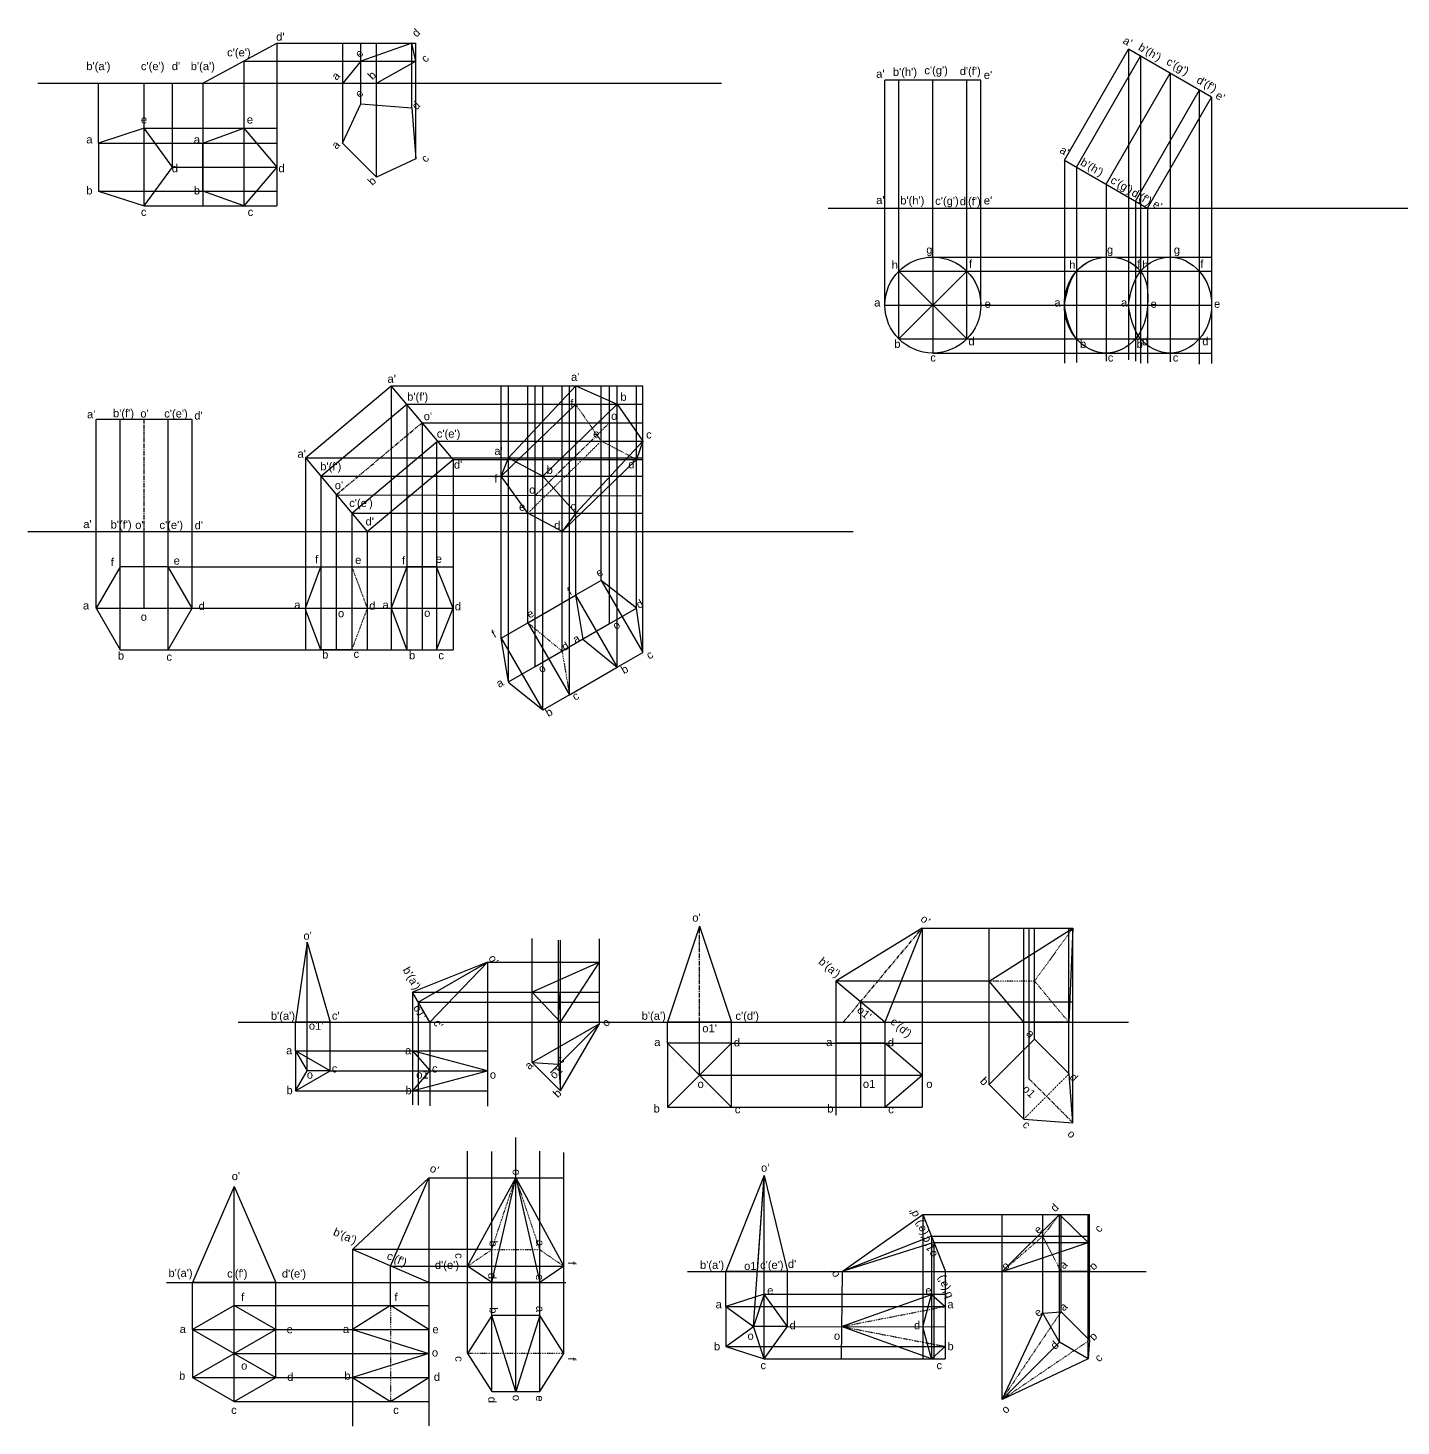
# Model space of a CAD drawing. Header units: inches. Extents: x -1930 to 5336, y -1833 to 832.
# Drawn here: x 293 to 1150, y -1527 to -654 of the extents above; entities that cross this region are included whole.
import ezdxf

# ---------------------------------------------------------------- set-up
doc = ezdxf.new("R2010")
doc.units = ezdxf.units.IN
doc.header["$MEASUREMENT"] = 0
doc.linetypes.add('CENTERX2', pattern=[4, 2.5, -0.5, 0.5, -0.5])
doc.linetypes.add('DOT', pattern=[0.25, 0, -0.25])
doc.styles.get("Standard").update_dxf_attribs({"font": 'arial.ttf'})

msp = doc.modelspace()

# ---------------------------------------------------------------- linework, layer by layer
at = {"lineweight": 30}
for p, q in [((401.91, -688.28), (448.07, -663.28)), ((532.37, -663.28), (500.6, -674.47)), ((534.92, -674.47), (532.37, -663.28)), ((940.14, -736.27), (980.14, -666.99)), ((947.75, -740.67), (987.75, -671.38)), ((1032.1, -696.99), (980.14, -666.99)), ((500.6, -674.47), (489.35, -688.28)), ((510.34, -688.28), (534.92, -674.47)), ((336.66, -688.28), (382.82, -688.28)), ((489.35, -688.28), (510.34, -688.28)), ((827.94, -766.31), (827.94, -686.31)), ((887.94, -686.31), (827.94, -686.31)), ((836.73, -766.31), (836.73, -686.31)), ((879.16, -766.31), (879.16, -686.59)), ((887.94, -766.31), (887.94, -686.31)), ((984.49, -761.88), (1024.35, -692.84)), ((992.1, -766.27), (1032.1, -696.99)), ((940.14, -736.27), (992.1, -766.27)), ((827.94, -766.31), (887.94, -766.31)), ((966.12, -796.85), (1006, -796.85)), ((966.12, -856.85), (1006, -856.85)), ((465.95, -922.38), (519.57, -877.39)), ((558.14, -923.35), (519.57, -877.39)), ((592.87, -922.38), (634.85, -877.39)), ((634.85, -877.39), (660.65, -888.88)), ((634.85, -888.88), (634.85, -877.39)), ((475.59, -933.87), (529.21, -888.88)), ((614.21, -933.87), (660.65, -888.88)), ((660.65, -888.88), (676.74, -911.86)), ((335.17, -968.35), (335.17, -898.35)), ((395.17, -898.35), (335.17, -898.35)), ((350.17, -968.35), (350.17, -898.35)), ((380.17, -968.35), (380.17, -898.35)), ((395.17, -968.35), (395.17, -898.35)), ((494.87, -956.86), (548.49, -911.86)), ((634.85, -956.86), (676.74, -911.86)), ((676.74, -911.86), (672.71, -923.35)), ((465.95, -922.38), (504.51, -968.35)), ((504.51, -968.35), (558.14, -923.35)), ((588.23, -933.87), (592.87, -922.38)), ((592.87, -922.38), (614.21, -933.87)), ((626.27, -968.35), (672.71, -923.35)), ((604.93, -956.86), (588.23, -933.87)), ((614.21, -933.87), (634.85, -956.86)), ((626.27, -968.35), (604.93, -956.86)), ((335.17, -968.35), (395.17, -968.35)), ((465.95, -1016.33), (475.59, -990.35)), ((475.59, -990.35), (494.87, -990.35)), ((494.87, -990.35), (529.21, -990.35)), ((529.21, -990.35), (519.57, -1016.33)), ((547.79, -990.35), (529.21, -990.35)), ((558.14, -1016.33), (547.79, -990.35)), ((650.76, -998.94), (634.67, -1008.22)), ((672.71, -1016.26), (650.76, -998.94)), ((604.93, -1025.39), (634.67, -1008.22)), ((634.67, -1008.22), (639.31, -1035.54)), ((475.59, -1042.31), (465.95, -1017.15)), ((519.57, -1016.33), (529.21, -1042.31)), ((547.79, -1042.31), (558.14, -1016.33)), ((676.74, -1043.94), (672.71, -1016.26)), ((588.23, -1035.03), (604.93, -1025.39)), ((592.87, -1062.36), (588.23, -1035.03)), ((639.31, -1035.54), (660.65, -1053.22)), ((494.87, -1042.31), (475.59, -1042.31)), ((494.87, -1042.31), (529.21, -1042.31)), ((529.21, -1042.31), (547.79, -1042.31)), ((660.65, -1053.22), (676.74, -1043.94)), ((630.91, -1070.39), (660.65, -1053.22)), ((614.21, -1080.03), (593.28, -1063.07)), ((630.91, -1070.39), (614.21, -1080.03)), ((712.1, -1215.05), (692.1, -1275.05)), ((712.1, -1215.05), (732.1, -1275.05)), ((851.27, -1216.23), (797.38, -1249.34)), ((851.27, -1216.23), (828.02, -1275.05)), ((893.18, -1249.33), (945.41, -1216.23)), ((945.41, -1216.23), (942.88, -1275.05)), ((828.02, -1275.05), (797.38, -1249.34)), ((914.83, -1275.05), (893.18, -1249.33)), ((732.1, -1275.05), (692.1, -1275.05)), ((942.88, -1275.05), (914.83, -1275.05)), ((752.45, -1370.81), (728.67, -1430.81)), ((752.45, -1370.81), (767.14, -1430.81)), ((567.29, -1427.33), (597.29, -1372.27)), ((582.29, -1437.65), (597.29, -1372.27)), ((597.29, -1372.27), (627.29, -1427.33)), ((597.29, -1372.27), (612.29, -1437.65)), ((801.32, -1430.81), (851.68, -1395.05)), ((851.68, -1395.05), (865.86, -1430.81)), ((901.15, -1430.81), (937.15, -1395.05)), ((937.15, -1395.05), (955.03, -1412.59)), ((901.15, -1430.81), (955.03, -1412.59)), ((955.03, -1412.59), (955.75, -1430.81)), ((582.29, -1437.65), (567.29, -1427.33)), ((627.29, -1427.33), (612.29, -1437.65)), ((767.14, -1430.81), (728.67, -1430.81)), ((801.32, -1430.81), (865.86, -1430.81)), ((901.15, -1430.81), (938.07, -1430.81)), ((955.75, -1430.81), (938.07, -1430.81)), ((612.29, -1437.65), (582.29, -1437.65)), ((752.45, -1444.85), (745.88, -1465.08)), ((800.91, -1465.17), (856.98, -1445.11)), ((851.68, -1465.31), (856.98, -1445.11)), ((856.98, -1445.11), (865.72, -1452.58)), ((519.11, -1452.01), (495.26, -1467.01)), ((542.95, -1467.01), (519.11, -1452.01)), ((582.29, -1458.14), (567.29, -1481.98)), ((612.29, -1458.14), (582.29, -1458.14)), ((597.29, -1505.82), (582.29, -1458.14)), ((612.29, -1458.14), (597.29, -1505.82)), ((627.29, -1481.98), (612.29, -1458.14)), ((728.67, -1452.58), (745.88, -1465.08)), ((865.72, -1452.58), (865.72, -1477.58)), ((901.15, -1510.72), (926.61, -1456.88)), ((926.61, -1456.88), (938.07, -1455.98)), ((937.15, -1474.91), (926.61, -1456.88)), ((938.07, -1455.98), (955.75, -1473.66)), ((495.26, -1467.01), (495.26, -1497.01)), ((495.26, -1467.01), (542.95, -1482.01)), ((542.95, -1497.01), (542.95, -1467.01)), ((728.67, -1477.58), (745.88, -1465.08)), ((752.45, -1485.31), (745.88, -1465.08)), ((767.14, -1465.08), (745.88, -1465.08)), ((856.98, -1485.31), (800.91, -1465.17)), ((800.91, -1465.17), (851.68, -1465.31)), ((856.98, -1485.31), (851.68, -1465.31)), ((901.15, -1510.72), (937.15, -1474.91)), ((955.03, -1485.31), (937.15, -1474.91)), ((955.75, -1473.66), (955.03, -1485.31)), ((542.95, -1482.01), (495.26, -1497.01)), ((567.29, -1481.98), (582.29, -1505.82)), ((612.29, -1505.82), (627.29, -1481.98)), ((865.72, -1477.58), (856.98, -1485.31)), ((955.03, -1485.31), (901.15, -1510.72)), ((495.26, -1497.01), (519.11, -1512.01)), ((519.11, -1512.01), (542.95, -1497.01)), ((582.29, -1505.82), (612.29, -1505.82))]:
    msp.add_line(p, q, dxfattribs=at)
for p, q in [((448.07, -663.28), (448.07, -764.88)), ((448.07, -663.28), (534.92, -663.28)), ((489.35, -725.93), (489.35, -663.28)), ((500.6, -701.12), (500.6, -663.28)), ((510.34, -746.92), (510.34, -663.28)), ((532.37, -703.67), (532.37, -663.28)), ((534.92, -735.44), (534.92, -663.28)), ((980.14, -666.99), (980.14, -861.13)), ((987.75, -671.38), (987.75, -863.09)), ((427.34, -674.35), (427.41, -674.47)), ((427.41, -674.47), (427.41, -764.88)), ((427.41, -674.47), (534.92, -674.47)), ((298.67, -688.28), (725.83, -688.28)), ((336.66, -725.61), (336.66, -688.28)), ((365.19, -764.88), (365.19, -688.28)), ((382.82, -740.61), (382.82, -688.28)), ((401.91, -688.28), (448.07, -688.28)), ((401.91, -688.28), (401.91, -764.88)), ((857.94, -766.31), (857.94, -686.31)), ((966.12, -751.27), (1006.12, -681.99)), ((1006.12, -681.99), (1006.12, -862.32)), ((1024.35, -692.84), (1024.35, -863.82)), ((1032.1, -696.99), (1032.1, -863.35)), ((489.12, -725.71), (500.6, -701.12)), ((500.6, -701.12), (532.37, -703.67)), ((532.37, -703.67), (534.92, -735.44)), ((365.19, -716.34), (448.07, -716.34)), ((401.91, -725.61), (427.41, -716.34)), ((427.41, -716.34), (448.07, -740.61)), ((336.66, -725.61), (448.07, -725.61)), ((401.91, -755.61), (401.91, -725.61)), ((510.34, -746.92), (489.12, -725.71)), ((382.82, -740.61), (448.07, -740.61)), ((448.07, -740.61), (427.41, -764.88)), ((534.92, -735.44), (510.34, -746.92)), ((940.14, -736.27), (940.14, -863.2)), ((947.75, -740.67), (947.75, -862.72)), ((966.12, -751.27), (966.12, -861.99)), ((336.66, -755.61), (448.07, -755.61)), ((427.41, -764.88), (401.91, -755.61)), ((365.19, -764.88), (448.07, -764.88)), ((792.51, -766.31), (1205.72, -766.31)), ((827.94, -826.85), (827.94, -766.31)), ((836.73, -848.06), (836.73, -766.31)), ((857.94, -796.85), (857.94, -766.31)), ((879.16, -848.06), (879.16, -766.31)), ((887.94, -826.85), (887.94, -766.31)), ((984.49, -761.88), (984.49, -861.86)), ((992.1, -766.27), (992.1, -863.09)), ((857.94, -796.85), (857.94, -856.85)), ((857.94, -796.85), (1032.1, -796.85)), ((966.12, -796.85), (966.12, -856.85)), ((836.73, -848.06), (879.16, -805.63)), ((879.16, -848.06), (836.73, -805.63)), ((836.73, -805.63), (1032.1, -805.63)), ((947.75, -805.63), (947.75, -848.06)), ((827.94, -826.85), (887.94, -826.85)), ((887.94, -826.85), (1032.1, -826.85)), ((836.73, -848.06), (1032.1, -848.06)), ((857.94, -856.85), (1032.1, -856.85)), ((519.57, -877.39), (519.57, -1042.31)), ((519.57, -877.39), (676.74, -877.39)), ((588.23, -1035.03), (588.23, -877.39)), ((592.87, -1062.36), (592.87, -877.39)), ((604.93, -1025.39), (604.93, -877.39)), ((609.57, -1052.71), (609.57, -877.39)), ((614.21, -1080.03), (614.21, -877.39)), ((626.27, -1043.07), (626.27, -877.39)), ((630.91, -1070.39), (630.91, -877.39)), ((634.85, -1008.54), (634.85, -877.39)), ((650.76, -998.94), (650.76, -877.39)), ((656.01, -1025.9), (656.01, -877.39)), ((660.65, -1053.22), (660.65, -877.39)), ((672.71, -1016.26), (672.71, -877.39)), ((676.74, -1043.94), (676.74, -877.39)), ((529.21, -888.88), (529.21, -1042.31)), ((529.21, -888.88), (676.74, -888.88)), ((588.23, -933.87), (634.85, -888.88)), ((538.85, -900.37), (538.85, -1042.31)), ((538.85, -900.37), (676.74, -900.37)), ((547.79, -912.45), (547.79, -1042.31)), ((548.49, -911.86), (677.12, -911.86)), ((465.95, -922.38), (465.95, -1042.31)), ((465.95, -922.38), (676.74, -922.38)), ((558.14, -923.35), (558.14, -1042.31)), ((558.14, -923.35), (676.74, -923.35)), ((475.59, -933.87), (475.59, -1042.31)), ((475.59, -933.87), (676.74, -933.87)), ((485.23, -945.36), (485.23, -1042.31)), ((485.23, -945.36), (676.74, -946.01)), ((494.87, -956.86), (494.87, -1042.31)), ((494.87, -956.86), (676.74, -956.86)), ((634.85, -956.86), (626.27, -968.35)), ((292.59, -968.35), (808.16, -968.35)), ((335.17, -1016.33), (335.17, -968.35)), ((350.17, -1042.31), (350.17, -968.35)), ((365.17, -1016.33), (365.17, -968.35)), ((380.17, -1042.31), (380.17, -968.35)), ((395.17, -1016.33), (395.17, -968.35)), ((504.51, -968.35), (504.51, -1042.31)), ((380.17, -990.35), (558.14, -990.35)), ((475.59, -990.35), (475.59, -1042.31)), ((494.87, -990.35), (494.87, -1042.31)), ((529.21, -990.35), (529.21, -1042.31)), ((547.79, -990.35), (547.79, -1042.31)), ((650.76, -998.94), (676.74, -1043.94)), ((634.67, -1008.22), (660.65, -1053.22)), ((335.17, -1016.33), (395.17, -1016.33)), ((395.17, -1016.33), (558.14, -1016.33)), ((465.95, -1016.33), (558.14, -1016.33)), ((485.23, -1016.33), (538.85, -1016.33)), ((592.87, -1062.36), (672.71, -1016.26)), ((604.93, -1025.39), (630.91, -1070.39)), ((609.57, -1052.71), (656.01, -1025.9)), ((588.23, -1035.03), (614.21, -1080.03)), ((380.17, -1042.31), (558.14, -1042.31)), ((547.79, -1049.93), (547.79, -1049.96)), ((593.28, -1063.07), (592.87, -1062.36)), ((607.61, -1300.22), (607.61, -1222.76)), ((649.62, -1275.89), (649.62, -1222.88)), ((851.27, -1216.23), (851.27, -1328.08)), ((851.27, -1216.23), (945.41, -1216.23)), ((893.18, -1313.8), (893.18, -1216.23)), ((914.83, -1335.46), (914.83, -1216.23)), ((918.14, -1310.48), (918.14, -1216.23)), ((921.47, -1285.52), (921.47, -1216.23)), ((942.88, -1307.41), (942.88, -1216.23)), ((945.41, -1337.75), (945.41, -1216.23)), ((466.93, -1225.05), (459.71, -1275.05)), ((466.93, -1275.05), (466.93, -1225.05)), ((466.93, -1225.05), (481.36, -1275.05)), ((623.98, -1301.28), (623.98, -1223.8)), ((625.29, -1317.9), (625.29, -1223.8)), ((579.75, -1237.55), (532.84, -1256.3)), ((536.45, -1262.55), (579.75, -1237.55)), ((579.75, -1237.55), (543.66, -1275.05)), ((579.75, -1237.55), (579.75, -1327.44)), ((579.75, -1237.55), (649.62, -1237.55)), ((649.62, -1237.55), (607.61, -1256.29)), ((625.29, -1275.05), (649.62, -1237.55)), ((543.66, -1275.05), (532.84, -1256.3)), ((532.84, -1256.3), (532.84, -1326.56)), ((532.86, -1256.29), (649.62, -1256.29)), ((625.29, -1275.05), (607.61, -1256.29)), ((607.61, -1256.29), (623.98, -1256.29)), ((623.98, -1256.29), (625.29, -1275.05)), ((797.4, -1249.33), (797.4, -1333.15)), ((893.18, -1249.33), (797.4, -1249.33)), ((536.45, -1262.55), (536.45, -1326.85)), ((536.45, -1262.55), (649.62, -1262.55)), ((812.7, -1262.2), (812.7, -1328.08)), ((812.7, -1262.2), (945.41, -1262.2)), ((423.93, -1275.05), (906.66, -1275.05)), ((459.71, -1292.9), (459.71, -1275.05)), ((481.36, -1275.05), (459.71, -1275.05)), ((466.93, -1305.4), (466.93, -1275.05)), ((481.36, -1305.4), (481.36, -1275.05)), ((543.66, -1275.05), (543.66, -1327.22)), ((692.1, -1288.08), (692.1, -1275.05)), ((712.1, -1308.08), (712.1, -1275.05)), ((732.1, -1288.08), (732.1, -1275.05)), ((828.02, -1275.05), (828.02, -1328.08)), ((906.66, -1275.05), (980.19, -1275.05)), ((649.62, -1275.89), (607.61, -1300.22)), ((619, -1306.51), (649.62, -1275.89)), ((625.29, -1317.9), (649.62, -1275.89)), ((459.71, -1292.9), (466.93, -1305.4)), ((459.71, -1292.9), (579.75, -1292.9)), ((532.84, -1292.9), (532.84, -1317.9)), ((579.75, -1305.4), (532.84, -1292.9)), ((532.84, -1292.9), (543.66, -1305.22)), ((692.1, -1288.08), (732.1, -1328.08)), ((732.1, -1288.08), (692.1, -1328.08)), ((732.1, -1288.08), (851.27, -1288.08)), ((797.4, -1288.08), (797.4, -1328.08)), ((828.02, -1288.08), (797.4, -1288.08)), ((851.27, -1308.08), (828.02, -1288.08)), ((921.47, -1285.52), (893.18, -1313.8)), ((943.12, -1307.17), (921.47, -1285.52)), ((607.61, -1300.22), (625.29, -1317.9)), ((607.61, -1300.22), (623.98, -1301.28)), ((623.98, -1301.28), (625.29, -1317.9)), ((459.71, -1317.9), (466.93, -1305.4)), ((481.36, -1305.4), (466.93, -1305.4)), ((481.36, -1305.4), (579.75, -1305.4)), ((543.66, -1305.22), (532.84, -1317.9)), ((532.84, -1317.9), (579.75, -1305.4)), ((536.45, -1305.4), (579.75, -1305.4)), ((712.1, -1308.08), (851.27, -1308.08)), ((812.7, -1308.08), (851.27, -1308.08)), ((828.02, -1328.08), (851.27, -1308.08)), ((945.41, -1337.75), (943.12, -1307.17)), ((459.71, -1317.9), (579.75, -1317.9)), ((893.18, -1313.8), (914.83, -1335.46)), ((732.1, -1328.08), (851.27, -1328.08)), ((797.4, -1328.08), (828.02, -1328.08)), ((914.83, -1335.46), (945.41, -1337.75)), ((597.29, -1505.82), (597.29, -1347.04)), ((567.29, -1481.98), (567.29, -1355.56)), ((582.29, -1458.14), (582.29, -1355.77)), ((612.29, -1505.82), (612.29, -1355.56)), ((627.29, -1481.98), (627.29, -1356.31)), ((745.88, -1465.08), (752.45, -1370.81)), ((748.27, -1430.81), (752.45, -1370.81)), ((752.45, -1430.81), (752.45, -1370.81)), ((421.38, -1377.65), (395.4, -1437.65)), ((421.38, -1437.65), (421.38, -1377.65)), ((421.38, -1377.65), (447.36, -1437.65)), ((542.95, -1372.27), (495.26, -1417)), ((519.11, -1427.33), (542.95, -1372.27)), ((542.95, -1372.27), (542.95, -1437.65)), ((542.95, -1372.27), (542.95, -1527.13)), ((542.95, -1372.27), (627.29, -1372.27)), ((851.68, -1395.05), (851.68, -1485.31)), ((851.68, -1395.05), (955.75, -1395.05)), ((901.15, -1510.72), (901.15, -1395.05)), ((926.61, -1456.88), (926.61, -1395.05)), ((937.15, -1474.91), (937.15, -1395.05)), ((938.07, -1455.98), (938.07, -1395.05)), ((955.03, -1485.31), (955.03, -1395.05)), ((955.75, -1473.66), (955.75, -1395.05)), ((857.1, -1408.71), (801.32, -1430.81)), ((858.64, -1412.59), (801.32, -1430.81)), ((856.98, -1408.75), (856.98, -1485.31)), ((856.98, -1408.75), (955.75, -1408.75)), ((858.64, -1412.59), (858.64, -1485.31)), ((858.64, -1412.59), (955.75, -1412.59)), ((542.95, -1437.65), (495.26, -1417)), ((495.26, -1417), (495.26, -1527.31)), ((582.29, -1417.1), (495.26, -1417)), ((519.11, -1427.33), (627.29, -1427.33)), ((519.11, -1452.01), (519.11, -1427.33)), ((704.54, -1430.81), (991.13, -1430.81)), ((728.67, -1452.58), (728.67, -1430.81)), ((752.45, -1485.31), (752.45, -1430.81)), ((767.14, -1465.08), (767.14, -1430.81)), ((801.32, -1430.81), (800.67, -1485.31)), ((865.72, -1430.81), (865.72, -1485.31)), ((379.19, -1437.65), (628.62, -1437.65)), ((395.4, -1467.01), (395.4, -1437.65)), ((447.36, -1437.65), (395.4, -1437.65)), ((421.38, -1512.01), (421.38, -1437.65)), ((447.36, -1467.01), (447.36, -1437.65)), ((752.45, -1444.85), (865.72, -1444.85)), ((421.38, -1452.01), (542.95, -1452.01)), ((582.29, -1505.82), (582.29, -1458.14)), ((728.67, -1452.58), (865.72, -1452.58)), ((865.72, -1452.58), (865.72, -1477.58)), ((395.4, -1467.01), (447.36, -1497.01)), ((395.4, -1497.01), (447.36, -1467.01)), ((395.4, -1467.01), (542.95, -1467.01)), ((767.14, -1465.08), (865.72, -1465.35)), ((421.38, -1482.01), (542.95, -1482.01)), ((728.67, -1477.58), (865.72, -1477.58)), ((752.45, -1485.31), (865.72, -1485.31)), ((395.4, -1497.01), (542.95, -1497.01)), ((421.38, -1512.01), (542.95, -1512.01))]:
    msp.add_line(p, q)
at = {"linetype": 'DOT'}
for p, q in [((650.76, -911.86), (634.85, -888.88)), ((604.93, -956.86), (650.76, -911.86)), ((672.71, -923.35), (650.76, -911.86)), ((494.87, -990.35), (504.51, -1016.33)), ((504.51, -1016.33), (494.87, -1042.31)), ((604.93, -1025.39), (626.27, -1043.07)), ((626.27, -1043.07), (630.91, -1070.39)), ((921.47, -1249.33), (945.41, -1216.23)), ((921.47, -1249.33), (893.18, -1249.33)), ((921.47, -1249.33), (942.88, -1275.05)), ((828.02, -1288.08), (828.02, -1328.08)), ((943.12, -1307.17), (914.83, -1335.46)), ((582.29, -1417.1), (597.29, -1372.27)), ((597.29, -1372.27), (612.29, -1417.1)), ((926.61, -1408.75), (937.15, -1395.05)), ((901.15, -1430.81), (926.61, -1408.75)), ((938.07, -1430.81), (926.61, -1408.75)), ((567.29, -1427.33), (582.29, -1417.1)), ((582.29, -1417.1), (612.29, -1417.1)), ((612.29, -1417.1), (627.29, -1427.33)), ((519.11, -1452.01), (519.11, -1512.01)), ((800.91, -1465.17), (865.72, -1452.58)), ((901.15, -1510.72), (938.07, -1455.98)), ((800.91, -1465.17), (865.72, -1477.58)), ((901.15, -1510.72), (955.75, -1473.66)), ((627.29, -1481.98), (567.29, -1481.98))]:
    msp.add_line(p, q, dxfattribs=at)
at = {"linetype": 'CENTERX2'}
for p, q in [((365.17, -968.35), (365.17, -898.35)), ((485.23, -945.36), (538.85, -900.37)), ((609.57, -945.79), (656.01, -900.37)), ((712.1, -1275.05), (712.1, -1215.05)), ((801.92, -1275.05), (851.27, -1216.23)), ((918.14, -1310.48), (945.41, -1337.75))]:
    msp.add_line(p, q, dxfattribs=at)
at = {"lineweight": 30}
for points in [[(336.66, -725.61), (336.66, -755.61), (365.19, -764.88), (382.82, -740.61), (365.19, -716.34)], [(350.17, -1042.31), (380.17, -1042.31), (395.17, -1016.33), (380.17, -990.35), (350.17, -990.35), (335.17, -1016.33)], [(692.1, -1288.08), (692.1, -1328.08), (732.1, -1328.08), (732.1, -1288.08)], [(728.67, -1452.58), (728.67, -1477.58), (752.45, -1485.31), (767.14, -1465.08), (752.45, -1444.85)]]:
    msp.add_lwpolyline(points, close=True, dxfattribs=at)
for points in [[(459.71, -1292.9), (459.71, -1317.9), (481.36, -1305.4)], [(395.4, -1467.01), (395.4, -1497.01), (421.38, -1512.01), (447.36, -1497.01), (447.36, -1467.01), (421.38, -1452.01)]]:
    msp.add_lwpolyline(points, close=True)
msp.add_circle((857.94, -826.85), 30, dxfattribs=at)
for points in [[(940.14, -826.85), (947.75, -848.06), (966.12, -856.85), (984.49, -848.06), (992.1, -826.85), (987.75, -805.63), (966.12, -796.85), (947.75, -805.63), (940.14, -826.85), (947.75, -848.06), (966.12, -856.85), (984.49, -848.06), (992.1, -826.85), (987.75, -805.63), (966.12, -796.85), (947.75, -805.63), (940.14, -826.85)], [(980.14, -826.85), (987.75, -848.06), (1006.12, -856.85), (1024.35, -848.06), (1032.1, -826.85), (1024.35, -805.63), (1006.12, -796.85), (987.75, -805.63), (980.14, -826.85)]]:
    msp.add_spline(points, degree=3, dxfattribs=at)

# ---------------------------------------------------------------- texts
at = {"char_height": 5, "attachment_point": 1}
for s, width, insert, rotation in [('d', 13.2605, (531.86, -656.31), 45), ("a'", 19.7687, (978.66, -658.67), 330), ("b'(h')", 19.7687, (988.31, -662.84), 330), ('e', 13.2605, (496.36, -669.17), 45), ('c', 13.2605, (537.53, -672.12), 45), ("c'(g')", 19.7687, (1005.82, -671.83), 330), ('a', 13.2605, (481.74, -683.24), 45), ('b', 13.2605, (504.29, -682.84), 45), ("d'(f')", 19.7687, (1024.72, -683.3), 330), ('e', 13.2605, (496.36, -694.17), 45), ("e'", 19.7687, (1036.54, -692.93), 330), ('d', 13.2605, (531.86, -701.72), 45), ('a', 13.2605, (481.74, -726.36), 45), ('c', 13.2605, (537.53, -734.62), 45), ("a'", 19.7687, (939.2, -727.02), 330), ("b'(h')", 19.7687, (952.12, -734.75), 330), ('b', 13.2605, (504.29, -748.91), 45), ("c'(g')", 19.7687, (970.92, -745.89), 330), ("d'(f')", 19.7687, (984.05, -753.75), 330), ("e'", 19.7687, (997.33, -760.86), 330), ('e', 19.7687, (646.68, -992.74), 30), ('f', 19.7687, (628.88, -1004.13), 30), ('d', 19.7687, (671.81, -1012.51), 30), ('e', 19.7687, (603.4, -1018.48), 30), ('f', 19.7687, (581.54, -1030.71), 30), ('o', 19.7687, (657.29, -1025.59), 30), ('d', 19.7687, (625.33, -1038.84), 30), ('a', 19.7687, (632.24, -1034.2), 30), ('c', 19.7687, (678.21, -1044.12), 30), ('o', 19.7687, (610.76, -1052.71), 30), ('b', 19.7687, (662.36, -1053.25), 30), ('a', 19.7687, (584.46, -1061.79), 30), ('c', 19.7687, (631.89, -1069.85), 30), ('b', 19.7687, (615.12, -1080.01), 30), ("o'", 19.7687, (852.94, -1207.3), 320), ("b'(a')", 19.7687, (530.85, -1239.7), 300), ("o'", 19.7687, (584.38, -1232.26), 300), ("b'(a')", 19.7687, (789.29, -1233.97), 320), ("o1'", 19.7687, (537.35, -1263.35), 300), ("o1'", 19.7687, (813.28, -1264.29), 320), ("c'", 19.7687, (549.99, -1272.68), 300), ('o', 19.7687, (650.49, -1274.76), 45), ("c'(d')", 19.7687, (834.16, -1271.61), 320), ('a', 19.7687, (919.39, -1278.94), 315), ('a', 19.7687, (602.33, -1301.5), 45), ('c', 19.7687, (622.2, -1297.64), 45), ('o1', 19.7687, (617.96, -1307.3), 45), ('b', 19.7687, (890.49, -1308.74), 315), ('d', 19.7687, (946.47, -1306.27), 315), ('b', 19.7687, (620.1, -1318.96), 45), ('o1', 19.7687, (917.11, -1313.66), 315), ('c', 19.7687, (917.05, -1335.98), 315), ('o', 19.7687, (945.11, -1341.65), 315), ("o'", 19.7687, (545.11, -1363.41), 336.58678), ('o', 19.7687, (600.43, -1366.8), 270), ('d', 19.7687, (930.78, -1390.37), 45), ("d'", 19.7687, (844.81, -1397.55), 111.61711), ("b'(a')", 19.7687, (484.82, -1403.23), 336.58678), ("c'(e')", 19.7687, (851.8, -1413.47), 111.61711), ('e', 19.7687, (920.41, -1404.13), 45), ('c', 19.7687, (958.35, -1403.25), 45), ('b', 19.7687, (585.96, -1411.35), 270), ('a', 19.7687, (615.1, -1410.98), 270), ("o1'", 19.7687, (856.08, -1422.49), 111.61711), ("c'(f')", 19.7687, (518.3, -1418.11), 336.58678), ('c', 19.7687, (564.56, -1419.21), 270), ('d', 19.7687, (585.22, -1431.61), 270), ('f', 19.7687, (635.02, -1424.53), 270), ("o'", 19.7687, (795.07, -1435.27), 111.61711), ('o', 19.7687, (900.06, -1426.82), 45), ('a', 19.7687, (936.26, -1426.11), 45), ('b', 19.7687, (954.85, -1426.88), 45), ('e', 19.7687, (614.96, -1432.5), 270), ("b'(a')", 19.7687, (865.62, -1448.34), 111.61711), ('b', 19.7687, (585.96, -1453.14), 270), ('a', 19.7687, (615.1, -1452.26), 270), ('e', 19.7687, (920.41, -1455.9), 45), ('a', 19.7687, (936.26, -1452.33), 45), ('d', 19.7687, (930.78, -1476.37), 45), ('b', 19.7687, (954.85, -1470.87), 45), ('c', 19.7687, (564.56, -1483.63), 270), ('f', 19.7687, (635.02, -1484.44), 270), ('c', 19.7687, (958.35, -1484.14), 45), ('d', 19.7687, (585.22, -1509), 270), ('o', 19.7687, (600.43, -1507.83), 270), ('e', 19.7687, (614.96, -1508.13), 270), ('o', 19.7687, (900.06, -1516.38), 45)]:
    msp.add_mtext_dynamic_manual_height_columns(s, width=width, gutter_width=25, heights=[0], dxfattribs=dict(at, insert=insert, rotation=rotation))
for s, width, insert in [("d'", 13.2605, (447.66, -656.64)), ("c'(e')", 13.2605, (417.01, -666.47)), ("b'(a')", 13.2605, (329.04, -675.07)), ("c'(e')", 13.2605, (363.16, -675.07)), ("d'", 13.2605, (382.41, -675.07)), ("b'(a')", 13.2605, (394.29, -675.07)), ("a'", 19.7687, (822.51, -679.84)), ("b'(h')", 19.7687, (832.94, -678.63)), ("c'(g')", 19.7687, (852.61, -677.66)), ("d'(f')", 19.7687, (874.71, -678.14)), ("e'", 19.7687, (889.76, -680.57)), ('e', 13.2605, (363.16, -708.43)), ('e', 13.2605, (429.33, -708.43)), ('a', 13.2605, (329.04, -720.85)), ('a', 13.2605, (396.22, -720.85)), ('d', 13.2605, (382.41, -738.87)), ('d', 13.2605, (449.09, -738.87)), ('b', 13.2605, (329.04, -752.75)), ('b', 13.2605, (396.22, -752.75)), ("a'", 19.7687, (822.51, -758.76)), ("c'(g')", 19.7687, (859.41, -759.25)), ("d'(f')", 19.7687, (874.71, -759.49)), ("e'", 19.7687, (889.76, -759)), ('c', 13.2605, (363.16, -766.14)), ('c', 13.2605, (429.83, -766.14)), ('g', 19.7687, (853.83, -789.76)), ('g', 19.7687, (966.71, -789.76)), ('g', 19.7687, (1008.48, -789.76)), ('h', 19.7687, (832.22, -799.22)), ('f', 19.7687, (880.49, -798.62)), ('h', 19.7687, (943.14, -799.22)), ('f', 19.7687, (985.66, -798.62)), ('h', 19.7687, (988.81, -799.22)), ('f', 19.7687, (1025.04, -798.62)), ('a', 19.7687, (821.29, -822.75)), ('e', 19.7687, (890.25, -823.55)), ('a', 19.7687, (933.87, -822.75)), ('a', 19.7687, (975.45, -822.75)), ('e', 19.7687, (993.94, -823.55)), ('e', 19.7687, (1033.58, -823.55)), ('d', 19.7687, (880.13, -846.97)), ('d', 19.7687, (988.63, -846.97)), ('d', 19.7687, (1026.27, -846.97)), ('b', 19.7687, (833.82, -848.62)), ('b', 19.7687, (949.84, -848.62)), ('b', 19.7687, (985.25, -848.62)), ('c', 19.7687, (856.34, -857.15)), ('c', 19.7687, (967.2, -857.15)), ('c', 19.7687, (1007.8, -857.15)), ("a'", 19.7687, (517.21, -870.42)), ("a'", 19.7687, (631.87, -869.29)), ("b'(f')", 19.7687, (529.49, -881.61)), ('b', 19.7687, (662.71, -881.7)), ('f', 19.7687, (631.4, -885.78)), ("a'", 19.7687, (329.5, -892.57)), ("b'(f')", 19.7687, (345.72, -891.93)), ("o'", 19.7687, (362.79, -892.14)), ("c'(e')", 19.7687, (377.73, -892.14)), ("d'", 19.7687, (396.51, -893.42)), ("o'", 19.7687, (539.84, -893.8)), ('o', 19.7687, (656.9, -893.6)), ("c'(e')", 19.7687, (548.02, -904.69)), ('e', 19.7687, (645.68, -904.74)), ('c', 19.7687, (678.79, -905.24)), ("a'", 19.7687, (460.98, -917.24)), ("a'", 19.7687, (583.96, -915.56)), ("b'(f')", 19.7687, (475.22, -925.16)), ("d'", 19.7687, (558.73, -924.05)), ('d', 19.7687, (667.68, -923.9)), ('f', 19.7687, (583.91, -932.85)), ('b', 19.7687, (616.6, -927.32)), ("o'", 19.7687, (484.26, -936.92)), ('o', 19.7687, (605.74, -939.7)), ("c'(e')", 19.7687, (493.31, -948.03)), ('e', 19.7687, (599.35, -950.41)), ('c', 19.7687, (631.56, -949.98)), ("d'", 19.7687, (503.52, -959.56)), ("a'", 19.7687, (327.15, -961.23)), ("b'(f')", 19.7687, (344.23, -961.53)), ("o'", 19.7687, (359.59, -961.75)), ("c'(e')", 19.7687, (374.74, -961.75)), ("d'", 19.7687, (396.73, -961.96)), ('d', 19.7687, (621.36, -961.87)), ('f', 19.7687, (344.32, -985)), ('e', 19.7687, (383.6, -984.03)), ('f', 19.7687, (471.95, -983.26)), ('e', 19.7687, (497, -983.6)), ('f', 19.7687, (526.24, -983.91)), ('e', 19.7687, (547.35, -982.94)), ('a', 19.7687, (326.94, -1012.07)), ('d', 19.7687, (399.2, -1012.41)), ('a', 19.7687, (458.95, -1011.63)), ('d', 19.7687, (505.81, -1012.19)), ('a', 19.7687, (514.11, -1011.63)), ('d', 19.7687, (559.23, -1012.63)), ('o', 19.7687, (363.01, -1019.11)), ('o', 19.7687, (486.26, -1016.92)), ('o', 19.7687, (540.11, -1016.7)), ('b', 19.7687, (348.75, -1043.4)), ('c', 19.7687, (379.09, -1044.08)), ('b', 19.7687, (476.38, -1042.75)), ('c', 19.7687, (495.99, -1042.33)), ('b', 19.7687, (530.67, -1043.18)), ('c', 19.7687, (548.97, -1043.21)), ("o'", 19.7687, (707.64, -1207.14)), ("o'", 19.7687, (464.67, -1218.39)), ("b'(a')", 19.7687, (444.34, -1268.47)), ("o1'", 19.7687, (468.07, -1274.67)), ("c'", 19.7687, (482.47, -1268.39)), ("b'(a')", 19.7687, (676.02, -1268.47)), ("c'(d')", 19.7687, (734.58, -1268.47)), ("o1'", 19.7687, (713.89, -1276.28)), ('a', 19.7687, (453.87, -1290.07)), ('a', 19.7687, (528.21, -1290.07)), ('a', 19.7687, (683.86, -1284.89)), ('d', 19.7687, (733.63, -1285.07)), ('a', 19.7687, (791.29, -1284.89)), ('d', 19.7687, (829.76, -1285.07)), ('o', 19.7687, (466.79, -1305.22)), ('c', 19.7687, (482.37, -1301.39)), ('o1', 19.7687, (535.15, -1305.22)), ('c', 19.7687, (544.98, -1301.39)), ('o', 19.7687, (581.16, -1305.22)), ('b', 19.7687, (454.09, -1314.98)), ('b', 19.7687, (528.42, -1314.98)), ('o', 19.7687, (710.92, -1311.05)), ('o1', 19.7687, (814.22, -1311.05)), ('o', 19.7687, (853.81, -1311.05)), ('b', 19.7687, (683.42, -1326.4)), ('b', 19.7687, (791.92, -1326.4)), ('c', 19.7687, (734.19, -1326.88)), ('c', 19.7687, (829.96, -1326.88)), ("o'", 19.7687, (419.85, -1368.67)), ("o'", 19.7687, (750.6, -1363.36)), ("d'(e')", 19.7687, (546.82, -1424.15)), ("b'(a')", 19.7687, (712.46, -1424.13)), ("c'(e')", 19.7687, (749.97, -1424.13)), ("d'", 19.7687, (767.35, -1423.49)), ("b'(a')", 19.7687, (380.34, -1429.16)), ("c'(f')", 19.7687, (416.98, -1429.52)), ("d'(e')", 19.7687, (451.23, -1429.53)), ("o1'", 19.7687, (740.01, -1424.78)), ('e', 19.7687, (754.42, -1440.03)), ('e', 19.7687, (853.28, -1440.03)), ('f', 19.7687, (425.76, -1444.28)), ('f', 19.7687, (521.56, -1444.28)), ('a', 19.7687, (722.21, -1448.71)), ('a', 19.7687, (867.02, -1448.71)), ('a', 19.7687, (387.36, -1464.2)), ('e', 19.7687, (454.19, -1464.34)), ('a', 19.7687, (489.39, -1464.2)), ('e', 19.7687, (545.26, -1464.34)), ('d', 19.7687, (768.41, -1461.84)), ('d', 19.7687, (846.15, -1461.84)), ('b', 19.7687, (721.15, -1474.97)), ('o', 19.7687, (742.13, -1468.4)), ('o', 19.7687, (796.13, -1468.4)), ('b', 19.7687, (867.05, -1474.97)), ('o', 19.7687, (544.95, -1478.87)), ('b', 19.7687, (387, -1493.35)), ('o', 19.7687, (425.76, -1487.07)), ('d', 19.7687, (454.56, -1494.08)), ('b', 19.7687, (490.26, -1493.35)), ('d', 19.7687, (546.13, -1494.08)), ('c', 19.7687, (750.18, -1486.82)), ('c', 19.7687, (860.15, -1486.82)), ('c', 19.7687, (419.48, -1514.74)), ('c', 19.7687, (520.76, -1514.74))]:
    msp.add_mtext_dynamic_manual_height_columns(s, width=width, gutter_width=25, heights=[0], dxfattribs=dict(at, insert=insert))
at = {"lineweight": 30, "insert": (837.56, -759), "char_height": 5, "attachment_point": 1}
msp.add_mtext_dynamic_manual_height_columns("b'(h')", width=19.7687, gutter_width=25, heights=[0], dxfattribs=at)

doc.saveas('drawing.dxf')
